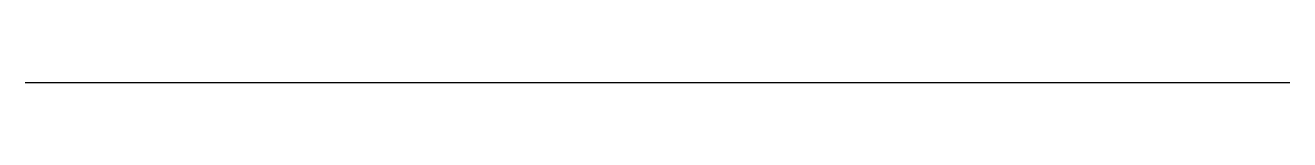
# Model space of a CAD drawing. Header units: metres. Extents: x 0 to 10, y 0 to 0.
import ezdxf

# ---------------------------------------------------------------- set-up
doc = ezdxf.new("R2010")
doc.units = ezdxf.units.M
doc.layers.add('Plain', color=1, linetype='Continuous')

msp = doc.modelspace()

# ---------------------------------------------------------------- linework, layer by layer
at = {"layer": 'Plain'}
msp.add_line((0, 0), (10, 0), dxfattribs=at)

doc.saveas('drawing.dxf')
